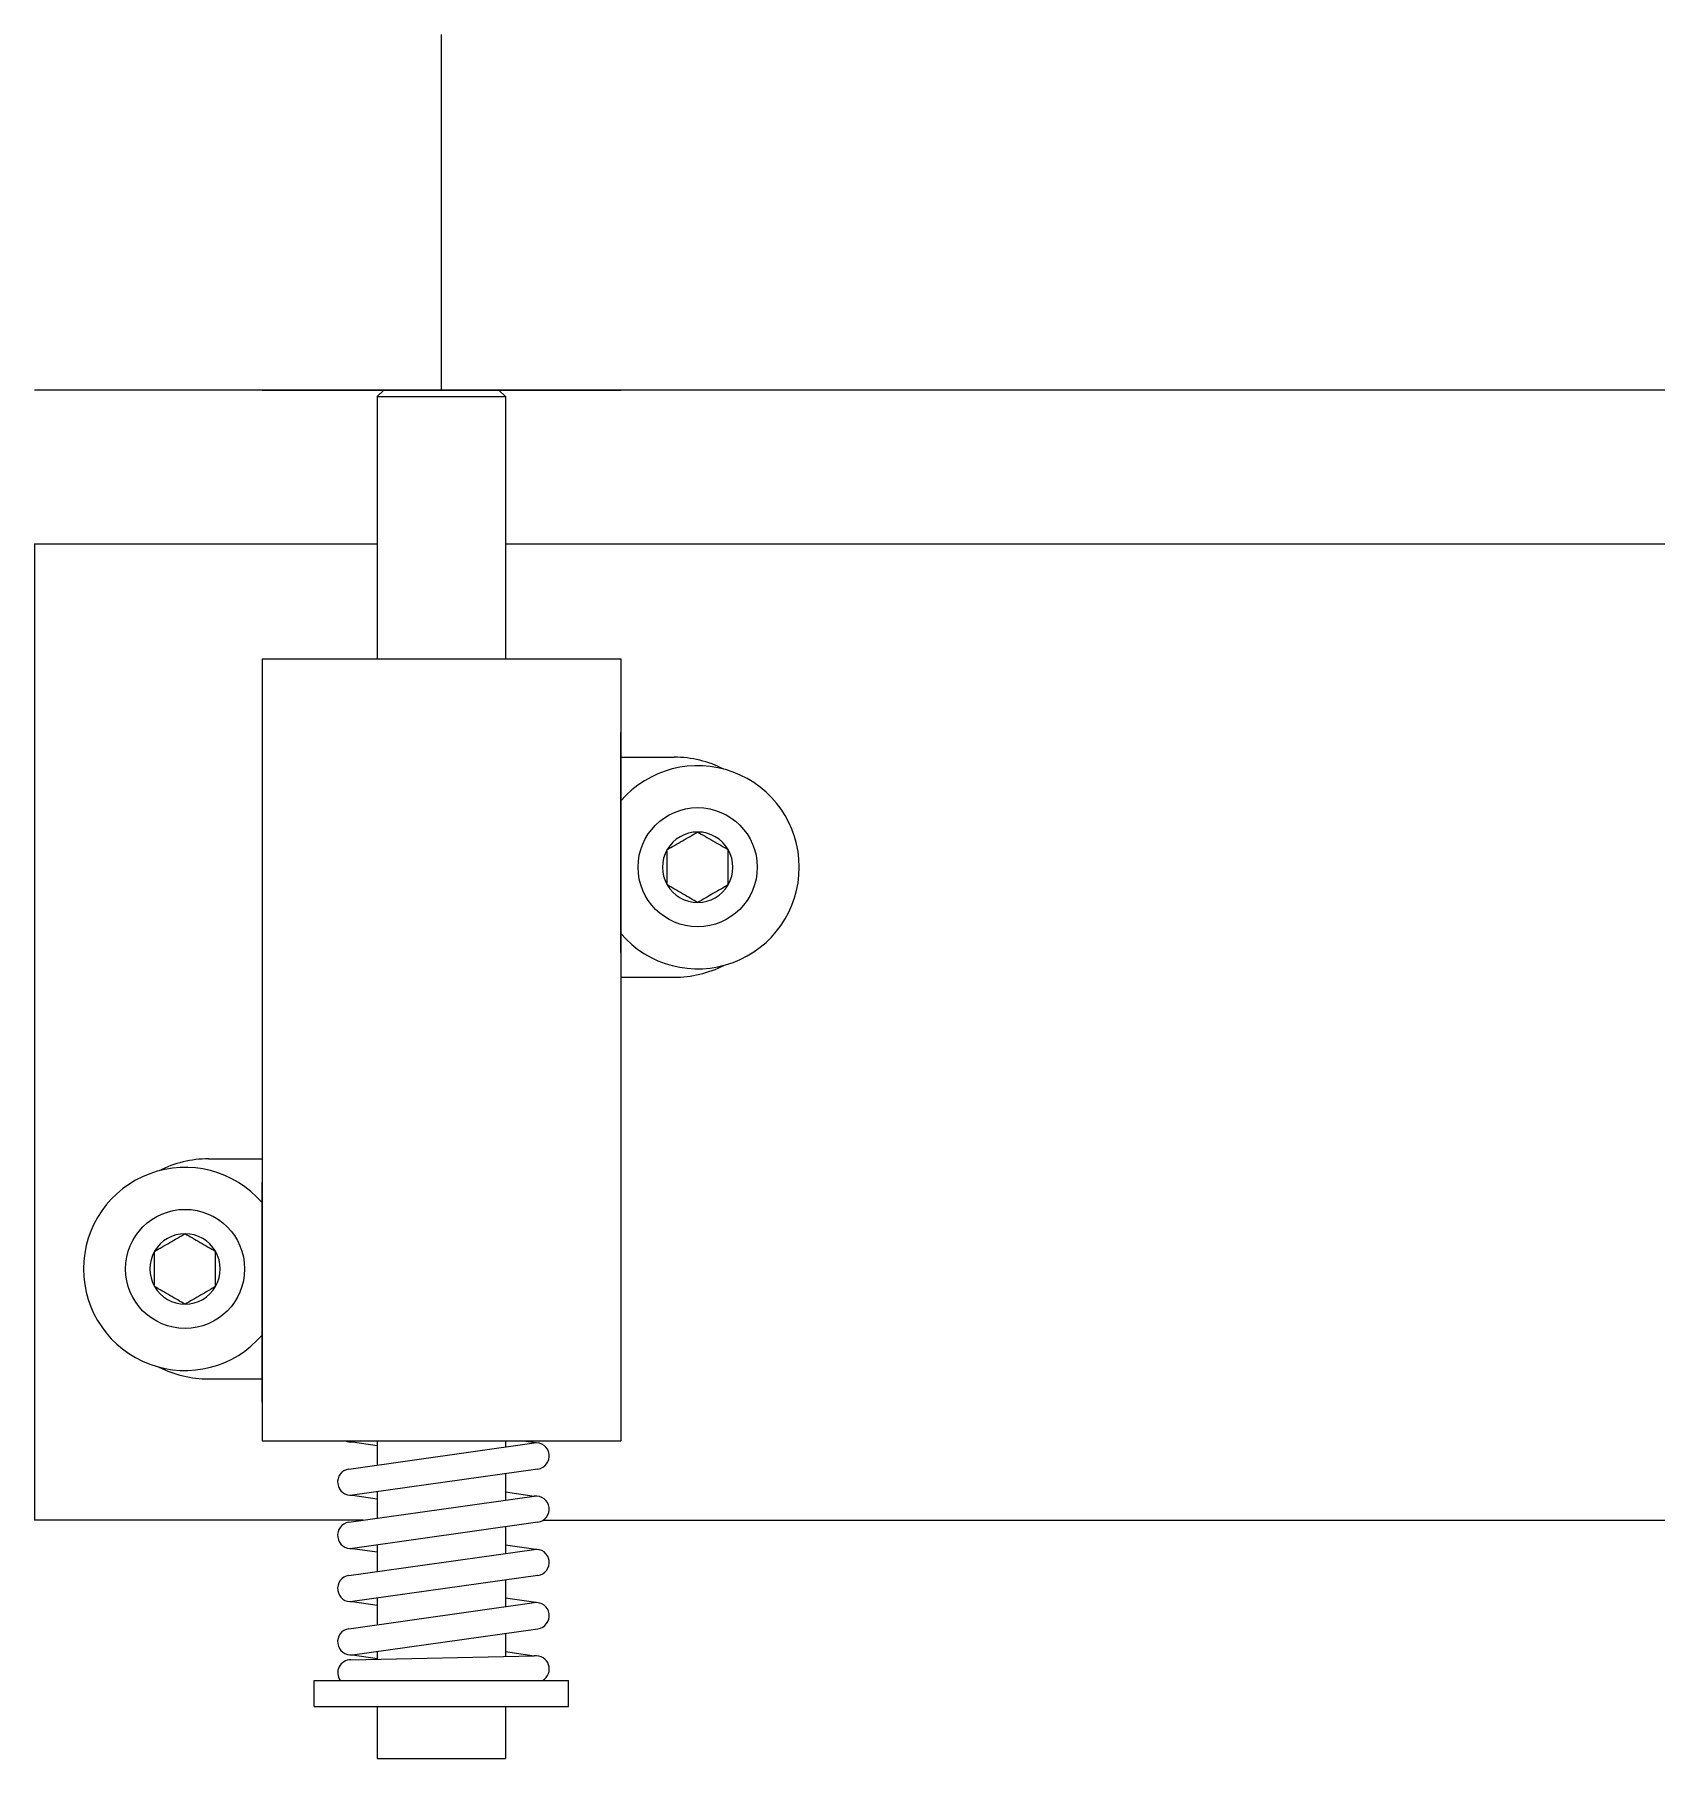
# Model space of a CAD drawing. Header units: inches. Extents: x -1 to 66.5, y -11.9 to 25.2.
# Drawn here: x 41.885 to 44.376, y 13.905 to 16.554 of the extents above; entities that cross this region are included whole.
import ezdxf

# ---------------------------------------------------------------- set-up
doc = ezdxf.new("R2010")
doc.units = ezdxf.units.IN
doc.header["$MEASUREMENT"] = 0
doc.linetypes.add('SLD-Solid', pattern=[0])
for name, color, linetype in [('Fastener', 134, 'Continuous'), ('Panel', 1, 'Continuous'), ('Solenoid', 6, 'Continuous')]:
    doc.layers.add(name, color=color, linetype=linetype)

msp = doc.modelspace()

# ---------------------------------------------------------------- linework, layer by layer
at = {"layer": 'Fastener', "linetype": 'SLD-Solid', "lineweight": 15}
for centre in [(42.9033, 15.2744), (42.1159, 14.6574)]:
    msp.add_circle(centre, 0.0915, dxfattribs=at)
at = {"layer": 'Fastener'}
for centre, start, end in [((42.9033, 15.2744), 220.7388, 139.2612), ((42.1159, 14.6574), 40.7388, 319.2612)]:
    msp.add_arc(centre, 0.156, start, end, dxfattribs=at)
at = {"layer": 'Fastener', "linetype": 'SLD-Solid', "lineweight": 15}
for centre, start, end in [((42.9033, 15.2744), 90, 150), ((42.9033, 15.2744), 30, 90), ((42.9033, 15.2744), 150, 210), ((42.9033, 15.2744), 330, 30), ((42.9033, 15.2744), 210, 270), ((42.9033, 15.2744), 270, 330), ((42.1159, 14.6574), 90, 150), ((42.1159, 14.6574), 30, 90), ((42.1159, 14.6574), 150, 210), ((42.1159, 14.6574), 330, 30), ((42.1159, 14.6574), 210, 270), ((42.1159, 14.6574), 270, 330)]:
    msp.add_arc(centre, 0.0541, start, end, dxfattribs=at)
for points, knots in [([(42.8564, 15.3014), (42.8601, 15.3035), (42.8638, 15.3057), (42.8716, 15.3102), (42.8757, 15.3126), (42.8879, 15.3196), (42.8959, 15.3242), (42.9033, 15.3285)], [0, 0, 0, 0, 0.25, 0.25, 0.5, 0.5, 1, 1, 1, 1]), ([(42.9033, 15.3285), (42.9069, 15.3264), (42.9107, 15.3242), (42.9185, 15.3197), (42.9225, 15.3174), (42.9348, 15.3103), (42.9428, 15.3057), (42.9502, 15.3014)], [0, 0, 0, 0, 0.25, 0.25, 0.5, 0.5, 1, 1, 1, 1]), ([(42.8564, 15.2473), (42.8564, 15.2557), (42.8564, 15.2648), (42.8564, 15.2791), (42.8564, 15.2838), (42.8564, 15.2928), (42.8564, 15.2972), (42.8564, 15.3014)], [0, 0, 0, 0, 0.5, 0.5, 0.75, 0.75, 1, 1, 1, 1]), ([(42.9502, 15.2473), (42.9502, 15.2557), (42.9502, 15.2648), (42.9502, 15.2791), (42.9502, 15.2838), (42.9502, 15.2928), (42.9502, 15.2972), (42.9502, 15.3014)], [0, 0, 0, 0, 0.5, 0.5, 0.75, 0.75, 1, 1, 1, 1]), ([(42.9033, 15.2202), (42.8996, 15.2224), (42.8959, 15.2245), (42.8881, 15.229), (42.884, 15.2314), (42.8717, 15.2384), (42.8638, 15.2431), (42.8564, 15.2473)], [0, 0, 0, 0, 0.25, 0.25, 0.5, 0.5, 1, 1, 1, 1]), ([(42.9502, 15.2473), (42.9465, 15.2452), (42.9428, 15.243), (42.935, 15.2385), (42.9309, 15.2362), (42.9186, 15.2291), (42.9107, 15.2245), (42.9033, 15.2202)], [0, 0, 0, 0, 0.25, 0.25, 0.5, 0.5, 1, 1, 1, 1]), ([(42.069, 14.6844), (42.0727, 14.6865), (42.0764, 14.6887), (42.0842, 14.6932), (42.0883, 14.6956), (42.1005, 14.7026), (42.1085, 14.7072), (42.1159, 14.7115)], [0, 0, 0, 0, 0.25, 0.25, 0.5, 0.5, 1, 1, 1, 1]), ([(42.1159, 14.7115), (42.1195, 14.7094), (42.1233, 14.7072), (42.1311, 14.7027), (42.1351, 14.7004), (42.1474, 14.6933), (42.1554, 14.6887), (42.1628, 14.6844)], [0, 0, 0, 0, 0.25, 0.25, 0.5, 0.5, 1, 1, 1, 1]), ([(42.069, 14.6303), (42.069, 14.6387), (42.069, 14.6478), (42.069, 14.6621), (42.069, 14.6668), (42.069, 14.6758), (42.069, 14.6802), (42.069, 14.6844)], [0, 0, 0, 0, 0.5, 0.5, 0.75, 0.75, 1, 1, 1, 1]), ([(42.1628, 14.6303), (42.1628, 14.6387), (42.1628, 14.6478), (42.1628, 14.6621), (42.1628, 14.6668), (42.1628, 14.6758), (42.1628, 14.6802), (42.1628, 14.6844)], [0, 0, 0, 0, 0.5, 0.5, 0.75, 0.75, 1, 1, 1, 1]), ([(42.1159, 14.6032), (42.1122, 14.6054), (42.1085, 14.6075), (42.1007, 14.612), (42.0966, 14.6144), (42.0843, 14.6214), (42.0764, 14.6261), (42.069, 14.6303)], [0, 0, 0, 0, 0.25, 0.25, 0.5, 0.5, 1, 1, 1, 1]), ([(42.1628, 14.6303), (42.1591, 14.6282), (42.1554, 14.626), (42.1476, 14.6215), (42.1435, 14.6192), (42.1312, 14.6121), (42.1233, 14.6075), (42.1159, 14.6032)], [0, 0, 0, 0, 0.25, 0.25, 0.5, 0.5, 1, 1, 1, 1])]:
    msp.add_open_spline(points, degree=3, knots=knots, dxfattribs=at)
at = {"layer": 'Panel'}
msp.add_line((45.6066, 16.0074), (41.8846, 16.0074), dxfattribs=at)
at = {"layer": 'Solenoid'}
for p, q in [((42.5096, 16.0074), (42.5096, 16.5535)), ((42.2341, 16.0074), (42.7851, 16.0074)), ((42.2341, 16.0074), (42.7851, 16.0074)), ((42.4112, 15.9974), (42.4212, 16.0074)), ((42.4112, 15.9974), (42.608, 15.9974)), ((42.4112, 15.9974), (42.4112, 15.5944)), ((42.4212, 16.0074), (42.598, 16.0074)), ((42.608, 15.9974), (42.598, 16.0074)), ((42.608, 15.9974), (42.608, 15.5944)), ((41.8846, 15.7714), (41.8846, 14.2714)), ((41.8846, 15.7714), (42.4112, 15.7714)), ((42.608, 15.7714), (44.8832, 15.7714)), ((42.2341, 15.5944), (42.2341, 15.4874)), ((42.2341, 15.5944), (42.7851, 15.5944)), ((42.7851, 15.5944), (42.7851, 14.8574)), ((42.2341, 15.4874), (42.2341, 15.1494)), ((42.7851, 15.1434), (42.7851, 15.4814)), ((42.7851, 15.4434), (42.8671, 15.4434)), ((42.2341, 15.1494), (42.2341, 14.3934)), ((42.7851, 15.1054), (42.8671, 15.1054)), ((42.7851, 14.8574), (42.7851, 14.5194)), ((42.1521, 14.8264), (42.2341, 14.8264)), ((42.2341, 14.4529), (42.2341, 14.7909)), ((42.7851, 14.5194), (42.7851, 14.3934)), ((42.1521, 14.4884), (42.2341, 14.4884)), ((42.2341, 14.3934), (42.7851, 14.3934)), ((42.3676, 14.35), (42.6524, 14.3901)), ((42.385, 14.3934), (42.3732, 14.3917)), ((42.385, 14.3934), (42.3732, 14.3917)), ((42.3732, 14.3917), (42.4112, 14.3861)), ((42.3732, 14.3917), (42.4112, 14.3861)), ((42.4112, 14.3934), (42.4112, 14.3562)), ((42.608, 14.3934), (42.608, 14.3838)), ((42.635, 14.3934), (42.6581, 14.3901)), ((42.658, 14.35), (42.3732, 14.3099)), ((42.608, 14.3429), (42.608, 14.3021)), ((42.3676, 14.2683), (42.6524, 14.3083)), ((42.3676, 14.2683), (42.6524, 14.3083)), ((42.3732, 14.3099), (42.4112, 14.3044)), ((42.4112, 14.3153), (42.4112, 14.2744)), ((42.608, 14.3148), (42.6524, 14.3083)), ((42.3896, 14.2714), (41.8846, 14.2714)), ((42.658, 14.2682), (42.3732, 14.2282)), ((42.658, 14.2682), (42.3732, 14.2282)), ((42.608, 14.2612), (42.608, 14.2203)), ((42.6664, 14.2714), (44.8616, 14.2714)), ((42.3676, 14.1865), (42.6524, 14.2265)), ((42.3732, 14.2282), (42.4112, 14.2226)), ((42.3732, 14.2282), (42.4112, 14.2226)), ((42.4112, 14.2335), (42.4112, 14.1926)), ((42.608, 14.2337), (42.6581, 14.2265)), ((42.658, 14.1865), (42.3732, 14.1464)), ((42.608, 14.1794), (42.608, 14.1386)), ((42.3676, 14.1048), (42.6524, 14.1448)), ((42.3732, 14.1464), (42.4112, 14.1409)), ((42.4112, 14.1518), (42.4112, 14.1109)), ((42.608, 14.152), (42.6581, 14.1448)), ((42.3732, 14.0647), (42.658, 14.1047)), ((42.608, 14.0977), (42.608, 14.0621)), ((42.3702, 14.0572), (42.6524, 14.063)), ((42.3732, 14.0647), (42.4112, 14.0591)), ((42.4112, 14.07), (42.4112, 14.0581)), ((42.608, 14.0695), (42.6524, 14.063)), ((42.3141, 14.0254), (42.7051, 14.0254)), ((42.3141, 13.9854), (42.3141, 14.0254)), ((42.354, 14.0254), (42.6652, 14.0254)), ((42.7051, 13.9854), (42.7051, 14.0254)), ((42.3141, 13.9854), (42.7051, 13.9854)), ((42.4112, 13.9854), (42.4112, 13.9054)), ((42.608, 13.9854), (42.608, 13.9054)), ((42.4112, 13.9054), (42.608, 13.9054))]:
    msp.add_line(p, q, dxfattribs=at)
for centre, radius, start, end in [((42.8671, 15.2744), 0.169, 63.1019, 90), ((42.8671, 15.2744), 0.169, 270, 296.8981), ((42.1521, 14.6574), 0.169, 90, 116.8981), ((42.1521, 14.6574), 0.169, 243.1019, 270), ((42.3704, 14.4117), 0.0202, 245.2412, 278), ((42.3704, 14.4117), 0.0202, 245.2412, 278), ((42.6552, 14.37), 0.0202, 278, 97.9961), ((42.3704, 14.33), 0.0202, 98, 278), ((42.6552, 14.2883), 0.0202, 278, 97.9961), ((42.6552, 14.2883), 0.0202, 278, 97.9961), ((42.3704, 14.2482), 0.0202, 98, 278), ((42.3704, 14.2482), 0.0202, 98, 278), ((42.6552, 14.2065), 0.0202, 278, 97.9961), ((42.3704, 14.1665), 0.0202, 98, 278), ((42.6552, 14.1247), 0.0202, 278, 97.9961), ((42.3704, 14.0847), 0.0202, 98, 278), ((42.6552, 14.043), 0.0202, 299.4652, 97.9961), ((42.3706, 14.037), 0.0202, 91, 215.0346)]:
    msp.add_arc(centre, radius, start, end, dxfattribs=at)

doc.saveas('drawing.dxf')
